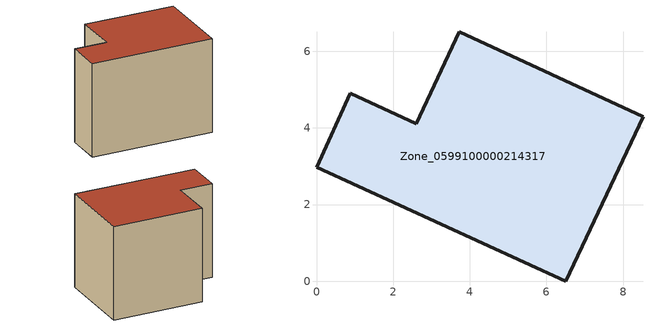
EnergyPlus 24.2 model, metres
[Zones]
Zone_0599100000214317
 floor ground (C_G): 6.51,0 0,2.98 0.88,4.91 2.61,4.11 3.72,6.51 8.52,4.29 z0
 wall outside (C_F): 0,2.98 6.51,0 8.52,4.29 3.72,6.51 2.61,4.11 0.88,4.91 0,2.98 z0:5.49
 roof outside (C_R): 0.88,4.91 0,2.98 6.51,0 8.52,4.29 3.72,6.51 2.61,4.11 z5.49
[BUILDING]
Pand.0599100000214317: North Axis=0; Terrain=City; Loads Convergence Tolerance Value=0.04; Temperature Convergence Tolerance Value=0.4; Solar Distribution=FullExterior; Maximum Number of Warmup Days=25; Minimum Number of Warmup Days=1
[Site:Location]
Rotterdam.The.Hague.AP_ZH_NLD Design_Conditions: Latitude=51.96; Longitude=4.45; Time Zone=1; Elevation=-4.5
[SITE:GROUNDTEMPERATURE:BUILDINGSURFACE]
18, 18, 18, 18, 18, 18, 18, 18, 18, 18, 18, 18
[MATERIAL] Thermal Absorptance=0.9; Solar Absorptance=0.7; Visible Absorptance=0.7
Name | Roughness | Thickness | Conductivity | Density | Specific Heat
G.TI.1946 | MediumSmooth | 0.15 | 1 | 540 | 1210
F.TI.1946 | Rough | 0.3 | 0.857143 | 1920 | 840
R.TI.1946 | MediumRough | 0.2 | 0.1 | 1500 | 1000
[CONSTRUCTION]
C_G: G.TI.1946
C_F: F.TI.1946
C_R: R.TI.1946
[ZONE]
Zone_0599100000214317: Type=1; Multiplier=1; Ceiling Height=Autocalculate; Volume=Autocalculate; Floor Area=autocalculate; Part of Total Floor Area=Yes
[ZONEINFILTRATION:DESIGNFLOWRATE]
Infil_Zone_0599100000214317: Zone or ZoneList or Space or SpaceList=Zone_0599100000214317; Schedule=AlwaysOn; Design Flow Rate Calculation Method=Flow/Area; Flow Rate per Floor Area=0.003; Constant Term Coefficient=1; Temperature Term Coefficient=0; Velocity Term Coefficient=0; Velocity Squared Term Coefficient=0
[HVACTEMPLATE:ZONE:IDEALLOADSAIRSYSTEM]
Zone_0599100000214317: Maximum Heating Supply Air Temperature=50; Minimum Cooling Supply Air Temperature=13; Maximum Heating Supply Air Humidity Ratio=0.0156; Minimum Cooling Supply Air Humidity Ratio=0.0077; Heating Limit=NoLimit; Cooling Limit=NoLimit; Dehumidification Control Type=ConstantSensibleHeatRatio; Cooling Sensible Heat Ratio=0.7; Dehumidification Setpoint=60; Humidification Control Type=None; Humidification Setpoint=30; Outdoor Air Method=None; Outdoor Air Flow Rate per Person=0.00944; Outdoor Air Flow Rate per Zone Floor Area=0; Outdoor Air Flow Rate per Zone=0; Demand Controlled Ventilation Type=None; Outdoor Air Economizer Type=NoEconomizer; Heat Recovery Type=None; Sensible Heat Recovery Effectiveness=0.7; Latent Heat Recovery Effectiveness=0.65
[ZONECONTROL:THERMOSTAT]
ThermostatControl_Zone_0599100000214317: Zone or ZoneList=Zone_0599100000214317; Control Type Schedule=DualSetpointControlType; Control 1=Thermostat_Zone_0599100000214317; Temperature Difference Between Cutout And Setpoint=0
[THERMOSTATSETPOINT:DUALSETPOINT]
Thermostat_Zone_0599100000214317: Heating Setpoint Temperature Schedule=HeatingSetpoint_Zone_0599100000214317; Cooling Setpoint Temperature Schedule=CoolingSetpoint_Zone_0599100000214317
[SCHEDULE:COMPACT]
HeatingSetpoint_Zone_0599100000214317: Through: 12/31, For: AllDays, Until: 24:00, 21
CoolingSetpoint_Zone_0599100000214317: Through: 12/31, For: AllDays, Until: 24:00, 24
DualSetpointControlType: Through: 12/31, For: AllDays, Until: 24:00, 4
AlwaysOn: Through: 12/31, For: AllDays, Until: 24:00, 1
